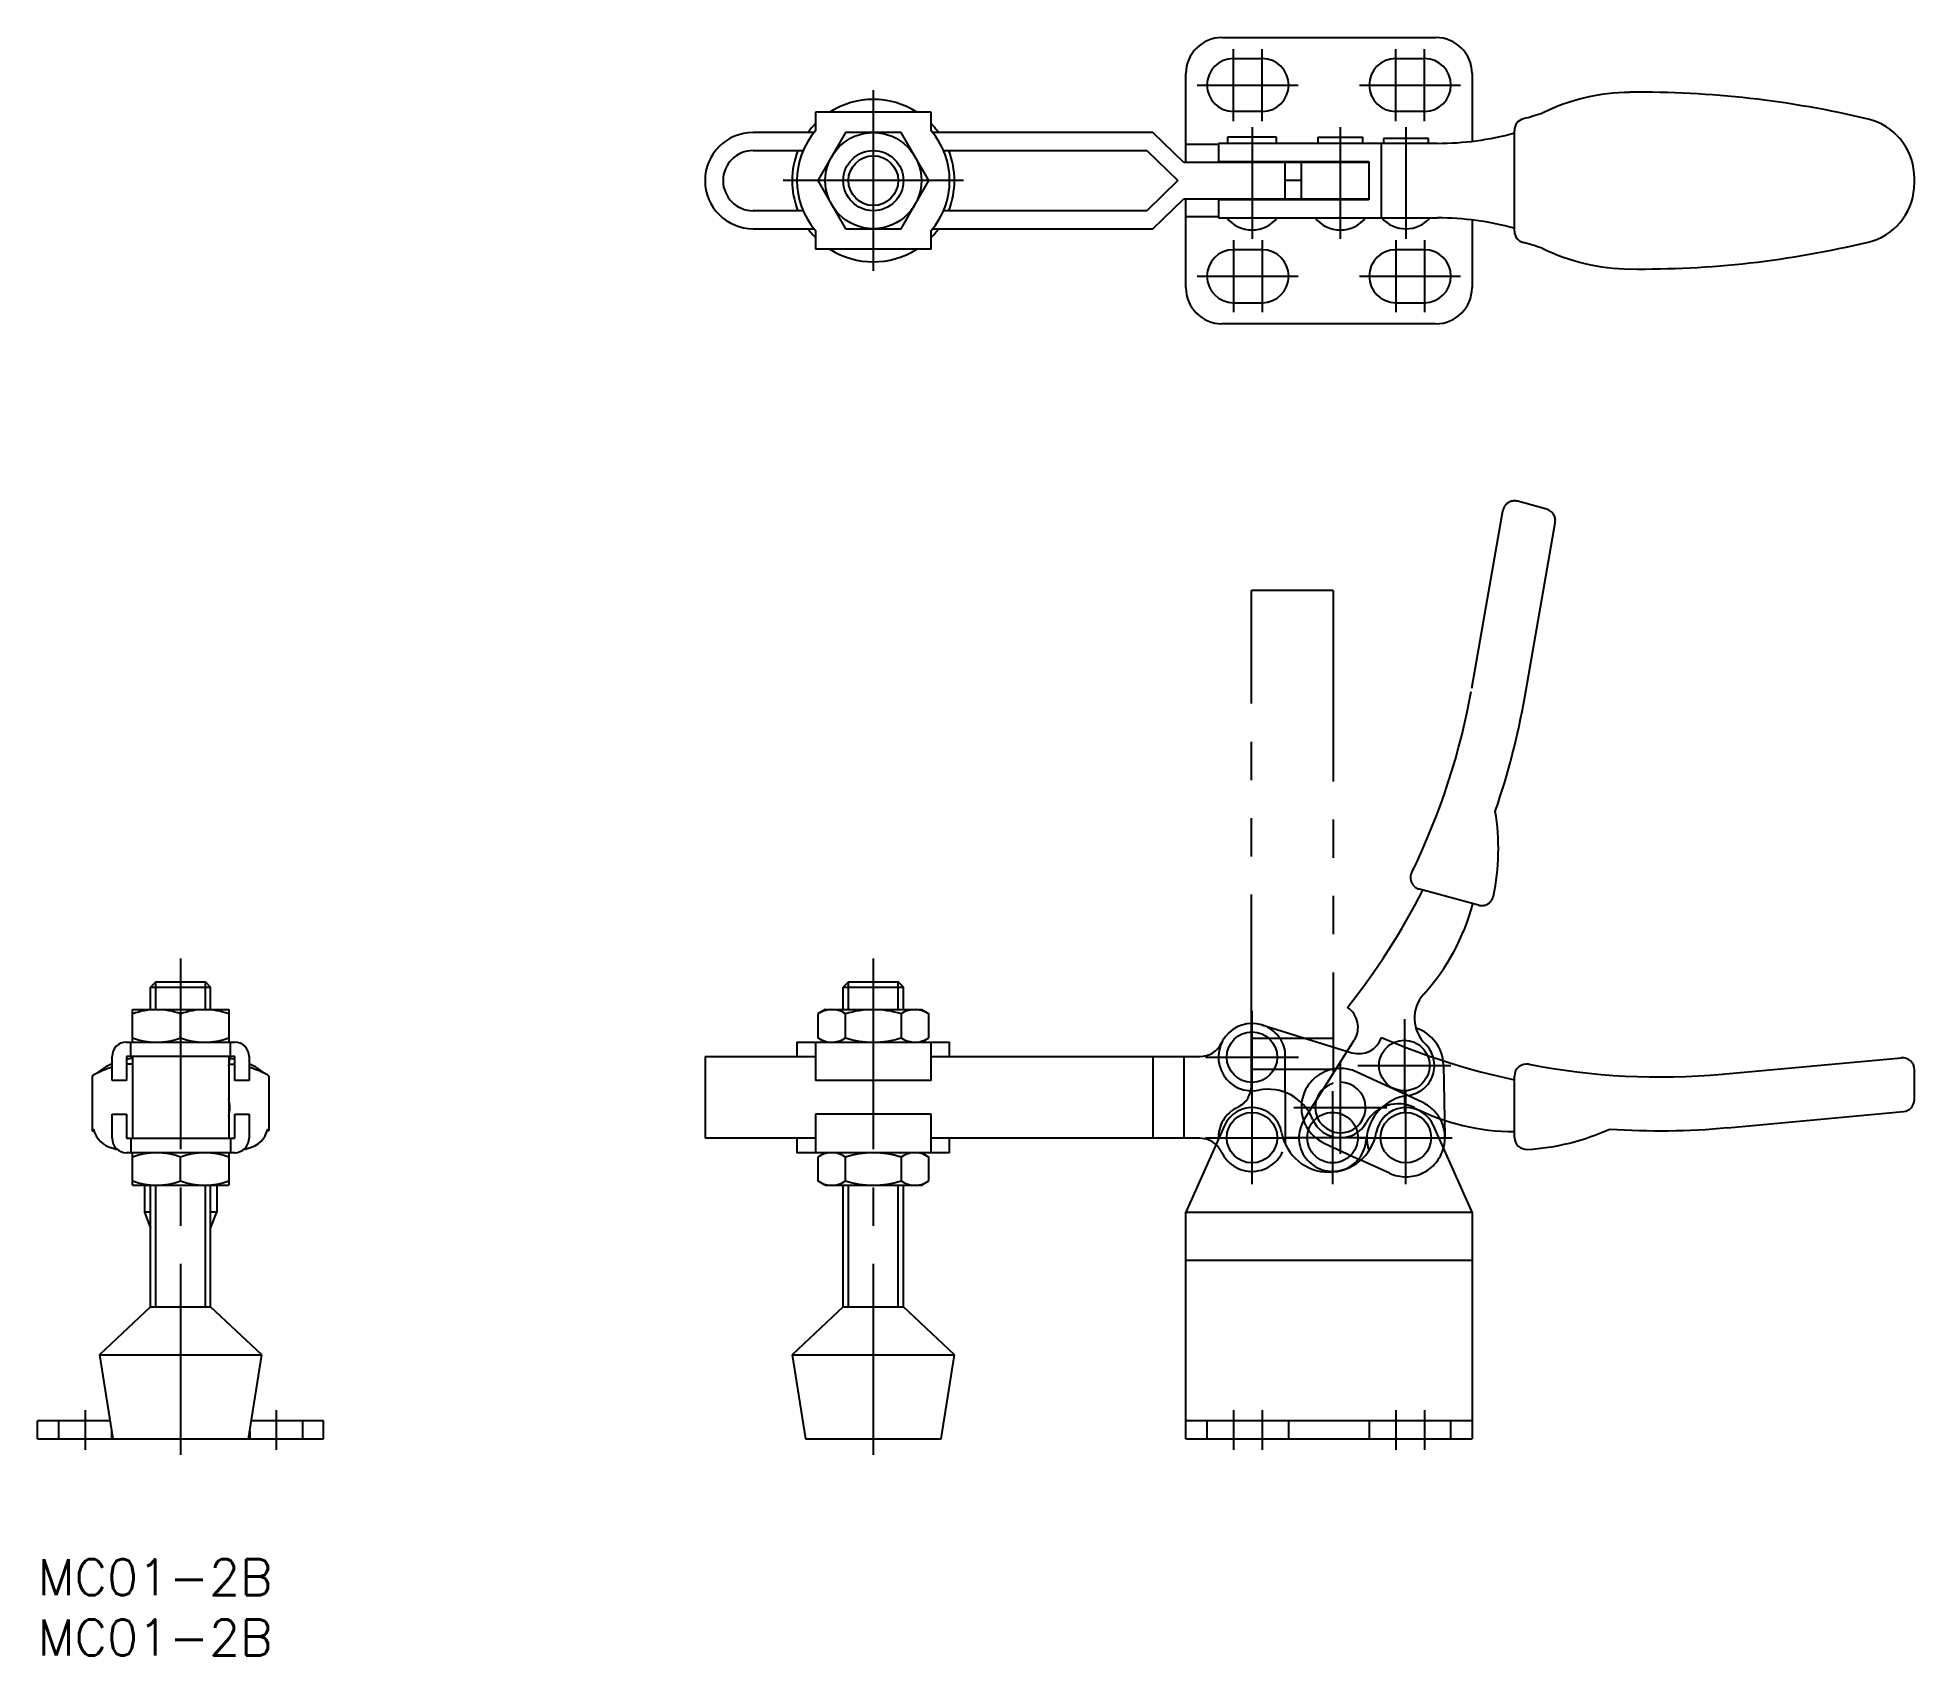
# Model space of a CAD drawing. Extents: x 0 to 156, y -8 to 127.
import ezdxf

# ---------------------------------------------------------------- set-up
doc = ezdxf.new("R2010")
doc.units = 0
doc.header["$LTSCALE"] = 0.5
for name, pattern in [('CENTER', [50.8, 31.75, -6.35, 6.35, -6.35]), ('DASHED', [19.05, 12.7, -6.35]), ('PHANTOM', [63.5, 31.75, -6.35, 6.35, -6.35, 6.35, -6.35])]:
    doc.linetypes.add(name, pattern=pattern)
for name, color, linetype in [('MSM_CENTER', 1, 'CENTER'), ('MSM_CONTINUOUS', 7, 'CONTINUOUS'), ('MSM_DASHED', 4, 'DASHED'), ('MSM_IMAGINARY', 6, 'PHANTOM'), ('MSM_NARROW', 5, 'CONTINUOUS'), ('MSM_PART_NUMBER', 7, 'CONTINUOUS')]:
    doc.layers.add(name, color=color, linetype=linetype)
doc.styles.get("Standard").update_dxf_attribs({"font": 'txt.shx', "height": 3, "bigfont": 'bigfont.shx'})

# ---------------------------------------------------------------- blocks, each defined once
blk = doc.blocks.new('*U39')
at = {"layer": 'MSM_PART_NUMBER'}
blk.add_text('MC01-2B', height=3, dxfattribs=at).set_placement((0, -3))
blk = doc.blocks.new('*U40')
at = {"layer": 'MSM_PART_NUMBER'}
blk.add_text('MC01-2B', height=3, dxfattribs=at).set_placement((0, -8))

msp = doc.modelspace()

# ---------------------------------------------------------------- linework, layer by layer
at = {"layer": 'MSM_CENTER'}
for p, q in [((99.47, 119.58), (99.47, 125.57)), ((101.87, 119.58), (101.87, 125.57)), ((112.97, 119.58), (112.97, 125.57)), ((115.37, 119.58), (115.37, 125.57)), ((69.52, 122.14), (69.52, 107.12)), ((96.47, 122.58), (104.87, 122.58)), ((109.97, 122.58), (118.37, 122.58)), ((101.02, 119.07), (101.02, 109.78)), ((108.37, 109.78), (108.37, 119.07)), ((113.82, 119.07), (113.82, 109.78)), ((77.03, 114.63), (62.01, 114.63)), ((99.47, 109.67), (99.47, 103.68)), ((101.87, 109.67), (101.87, 103.68)), ((112.97, 109.67), (112.97, 103.68)), ((115.37, 109.67), (115.37, 103.68)), ((96.47, 106.68), (104.87, 106.68)), ((109.97, 106.68), (118.37, 106.68)), ((11.9, 49.96), (11.9, 8.04)), ((69.52, 49.96), (69.52, 8.04)), ((101.02, 31.19), (101.02, 45.61)), ((97.16, 41.75), (104.88, 41.75)), ((108.37, 33.7), (108.37, 41.41)), ((104.51, 37.56), (112.23, 37.56)), ((113.82, 31.19), (113.82, 38.91)), ((97.16, 35.05), (104.88, 35.05)), ((109.96, 35.05), (117.68, 35.05)), ((3.95, 12.4), (3.95, 9.1)), ((19.85, 12.4), (19.85, 9.1)), ((99.47, 12.4), (99.47, 9.1)), ((101.87, 12.4), (101.87, 9.1)), ((112.97, 12.4), (112.97, 9.1)), ((115.37, 12.4), (115.37, 9.1))]:
    msp.add_line(p, q, dxfattribs=at)
at = {"layer": 'MSM_CONTINUOUS'}
for p, q in [((98.52, 126.53), (116.32, 126.53)), ((95.52, 116.13), (95.52, 123.53)), ((99.47, 124.78), (101.87, 124.78)), ((112.97, 124.78), (115.37, 124.78)), ((119.32, 123.53), (119.32, 117.9)), ((74.33, 120.33), (64.72, 120.33)), ((64.72, 120.33), (64.72, 118.78)), ((74.33, 118.78), (74.33, 120.33)), ((101.87, 120.38), (99.47, 120.38)), ((115.37, 120.38), (112.97, 120.38)), ((122.85, 110.44), (122.85, 118.81)), ((64.59, 118.63), (59.52, 118.63)), ((59.52, 117.13), (63.68, 117.13)), ((67.21, 118.63), (64.9, 114.63)), ((71.83, 118.63), (67.21, 118.63)), ((74.14, 114.63), (71.83, 118.63)), ((92.77, 118.63), (74.45, 118.63)), ((75.36, 117.13), (92.27, 117.13)), ((92.27, 117.13), (94.86, 114.63)), ((95.36, 116.13), (92.77, 118.63)), ((98.22, 117.63), (95.52, 117.63)), ((98.22, 117.73), (98.22, 116.23)), ((116.44, 117.73), (98.22, 117.73)), ((98.98, 118.23), (98.98, 117.73)), ((103.07, 118.23), (98.98, 118.23)), ((103.07, 117.73), (103.07, 118.23)), ((106.5, 118.23), (106.5, 117.73)), ((106.5, 118.23), (110.25, 118.23)), ((110.25, 117.73), (110.25, 118.23)), ((111.8, 111.53), (111.8, 117.73)), ((111.95, 118.13), (111.95, 117.73)), ((115.7, 118.13), (111.95, 118.13)), ((115.7, 117.73), (115.7, 118.13)), ((110.73, 116.13), (95.36, 116.13)), ((98.22, 116.23), (110.73, 116.23)), ((99.65, 116.23), (99.65, 116.13)), ((102.4, 116.13), (102.4, 116.23)), ((103.77, 113.13), (103.77, 116.13)), ((105.12, 116.13), (105.12, 113.13)), ((107, 116.23), (107, 116.13)), ((109.75, 116.13), (109.75, 116.23)), ((110.73, 116.23), (110.73, 113.03)), ((64.9, 114.63), (67.21, 110.63)), ((71.83, 110.63), (74.14, 114.63)), ((94.86, 114.63), (92.27, 112.13)), ((105.12, 114.63), (103.77, 114.63)), ((92.77, 110.63), (95.36, 113.13)), ((95.36, 113.13), (110.73, 113.13)), ((95.52, 105.73), (95.52, 113.13)), ((98.22, 113.03), (98.22, 111.53)), ((110.73, 113.03), (98.22, 113.03)), ((99.65, 113.13), (99.65, 113.03)), ((102.4, 113.03), (102.4, 113.13)), ((107, 113.13), (107, 113.03)), ((109.75, 113.03), (109.75, 113.13)), ((63.68, 112.13), (59.52, 112.13)), ((92.27, 112.13), (75.36, 112.13)), ((98.22, 111.63), (95.52, 111.63)), ((98.22, 111.53), (116.44, 111.53)), ((119.32, 111.36), (119.32, 105.73)), ((59.52, 110.63), (64.59, 110.63)), ((64.72, 110.48), (64.72, 108.93)), ((67.21, 110.63), (71.83, 110.63)), ((74.33, 108.93), (74.33, 110.48)), ((74.45, 110.63), (92.77, 110.63)), ((74.33, 108.93), (64.72, 108.93)), ((101.87, 108.88), (99.47, 108.88)), ((115.37, 108.88), (112.97, 108.88)), ((99.47, 104.48), (101.87, 104.48)), ((112.97, 104.48), (115.37, 104.48)), ((116.32, 102.73), (98.52, 102.73)), ((9.83, 48), (9.4, 47.57)), ((9.4, 47.57), (14.4, 47.57)), ((9.4, 45.7), (9.4, 47.57)), ((9.83, 48), (13.97, 48)), ((14.4, 47.57), (13.97, 48)), ((14.4, 45.7), (14.4, 47.57)), ((67.45, 48), (67.02, 47.57)), ((67.02, 47.57), (72.02, 47.57)), ((67.02, 45.7), (67.02, 47.57)), ((67.45, 48), (71.59, 48)), ((72.02, 47.57), (71.59, 48)), ((72.02, 45.7), (72.02, 47.57)), ((7.9, 45.7), (15.9, 45.7)), ((7.9, 43), (7.9, 45.7)), ((11.9, 43.36), (11.9, 45.34)), ((15.9, 45.7), (15.9, 43)), ((65.52, 45.7), (64.9, 45.34)), ((64.9, 45.34), (64.9, 43.36)), ((65.52, 45.7), (73.52, 45.7)), ((67.21, 43.36), (67.21, 45.34)), ((71.83, 45.34), (71.83, 43.36)), ((73.52, 45.7), (74.14, 45.34)), ((74.14, 43.36), (74.14, 45.34)), ((101.85, 44.43), (109.32, 42.12)), ((7.4, 43), (16.4, 43)), ((7.75, 41.8), (7.75, 43)), ((16.05, 41.8), (16.05, 43)), ((63.17, 43), (63.17, 41.8)), ((63.17, 43), (75.87, 43)), ((64.72, 43), (64.72, 39.8)), ((65.52, 43), (64.9, 43.36)), ((73.52, 43), (74.14, 43.36)), ((74.33, 39.8), (74.33, 43)), ((75.87, 41.8), (75.87, 43)), ((6.2, 39.8), (6.2, 41.8)), ((16.4, 41.8), (7.4, 41.8)), ((7.4, 41.8), (7.4, 39.8)), ((7.9, 41.17), (7.4, 41.17)), ((7.9, 41.8), (7.9, 35)), ((15.9, 41.8), (15.9, 35)), ((15.94, 41.17), (16.4, 41.17)), ((16.4, 39.8), (16.4, 41.8)), ((17.6, 41.8), (17.6, 39.8)), ((55.52, 41.8), (55.52, 35)), ((55.52, 41.8), (64.72, 41.8)), ((74.33, 41.8), (96.68, 41.8)), ((92.77, 41.8), (92.77, 35)), ((95.36, 41.8), (95.36, 35)), ((140.14, 40.34), (155.03, 41.7)), ((156.12, 38.22), (156.12, 40.7)), ((4.55, 40.13), (4.55, 35.65)), ((7.4, 39.8), (6.2, 39.8)), ((17.6, 39.8), (16.4, 39.8)), ((19.25, 40.13), (19.25, 35.65)), ((74.33, 39.8), (64.72, 39.8)), ((122.85, 35.08), (122.85, 40.17)), ((103.77, 38.82), (103.77, 34.55)), ((6.2, 35), (6.2, 37)), ((6.2, 37), (7.4, 37)), ((7.4, 37), (7.4, 35)), ((16.4, 35), (16.4, 37)), ((16.4, 37), (17.6, 37)), ((17.6, 37), (17.6, 35)), ((74.33, 37), (64.72, 37)), ((64.72, 37), (64.72, 33.8)), ((74.33, 33.8), (74.33, 37)), ((98.74, 36.07), (95.52, 28.85)), ((119.32, 28.85), (116.11, 36.07)), ((140.56, 35.88), (155.21, 37.22)), ((4.57, 35.63), (4.69, 35.63)), ((7.4, 35), (16.4, 35)), ((7.75, 35), (7.75, 33.8)), ((16.05, 35), (16.05, 33.8)), ((19.23, 35.63), (19.11, 35.63)), ((64.72, 35), (55.52, 35)), ((63.17, 35), (63.17, 33.8)), ((96.68, 35), (74.33, 35)), ((75.87, 33.8), (75.87, 35)), ((107.01, 34.6), (110.08, 33.19)), ((16.4, 33.8), (7.4, 33.8)), ((7.9, 31.1), (7.9, 33.8)), ((11.9, 31.46), (11.9, 33.44)), ((15.9, 33.8), (15.9, 31.1)), ((75.87, 33.8), (63.17, 33.8)), ((65.52, 33.8), (64.9, 33.44)), ((64.9, 33.44), (64.9, 31.46)), ((67.21, 31.46), (67.21, 33.44)), ((71.83, 33.44), (71.83, 31.46)), ((73.52, 33.8), (74.14, 33.44)), ((74.14, 31.46), (74.14, 33.44)), ((65.52, 31.1), (64.9, 31.46)), ((73.52, 31.1), (74.14, 31.46)), ((7.9, 31.1), (15.9, 31.1)), ((8.9, 31.1), (8.9, 28.85)), ((9.4, 21), (9.4, 31.1)), ((14.4, 21), (14.4, 31.1)), ((14.9, 31.1), (14.9, 28.85)), ((65.52, 31.1), (73.52, 31.1)), ((67.02, 21), (67.02, 31.1)), ((72.02, 21), (72.02, 31.1)), ((9.4, 28.85), (8.9, 28.85)), ((8.9, 28.85), (9.4, 27.52)), ((14.9, 28.85), (14.4, 28.85)), ((14.4, 27.52), (14.9, 28.85)), ((95.52, 10), (95.52, 28.85)), ((95.52, 28.85), (119.32, 28.85)), ((119.32, 28.85), (119.32, 10)), ((119.32, 24.85), (95.52, 24.85)), ((9.4, 21), (5.15, 17)), ((9.4, 21), (14.4, 21)), ((18.65, 17), (14.4, 21)), ((67.02, 21), (62.77, 17)), ((67.02, 21), (72.02, 21)), ((76.27, 17), (72.02, 21)), ((5.15, 17), (6.25, 10)), ((5.15, 17), (18.65, 17)), ((17.55, 10), (18.65, 17)), ((62.77, 17), (63.87, 10)), ((62.77, 17), (76.27, 17)), ((75.17, 10), (76.27, 17)), ((0, 10), (0, 11.5)), ((6.01, 11.5), (0, 11.5)), ((23.8, 11.5), (17.79, 11.5)), ((23.8, 10), (23.8, 11.5)), ((119.32, 11.5), (95.52, 11.5)), ((0, 10), (23.8, 10)), ((63.87, 10), (75.17, 10)), ((95.52, 10), (119.32, 10))]:
    msp.add_line(p, q, dxfattribs=at)
for centre, radius in [((69.52, 114.63), 4), ((69.52, 114.63), 2.5), ((101.02, 41.75), 2.1), ((101.02, 35.05), 2.1), ((113.82, 35.05), 2.1)]:
    msp.add_circle(centre, radius, dxfattribs=at)
for centre, radius, start, end in [((98.52, 123.53), 3, 90, 180), ((116.32, 123.53), 3, 0, 90), ((99.47, 122.58), 2.2, 90, 270), ((101.87, 122.58), 2.2, 270, 90), ((112.97, 122.58), 2.2, 90, 270), ((115.37, 122.58), 2.2, 270, 90), ((132.65, 104.87), 17.1, 90.6403, 115.9767), ((133.35, 40.88), 81.1, 76.5033, 90.6295), ((69.52, 114.63), 6.75, 57.6125, 122.3875), ((116.28, 147.33), 28.5, 284.8688, 288.1545), ((69.52, 114.63), 6.35, 139.1907, 220.8093), ((69.52, 114.63), 6.75, 135.4008, 143.6588), ((69.52, 114.63), 6.75, 36.3412, 44.5992), ((69.52, 114.63), 6.35, 319.1907, 40.8093), ((123.85, 118.81), 1, 104.8688, 180), ((151.11, 114.87), 5, 4.1893, 76.5033), ((59.52, 114.63), 4, 90, 270), ((59.52, 114.63), 2.5, 90, 270), ((69.52, 114.63), 6.75, 158.2615, 201.7385), ((69.52, 114.63), 6.75, 338.2615, 21.7385), ((116.44, 142), 24.27, 270, 285.3142), ((151.11, 114.38), 5, 283.4967, 355.8107), ((147.72, 114.63), 8.4, 355.8107, 4.1893), ((101.02, 113.23), 2.7, 219.0228, 320.9772), ((108.37, 113.23), 2.7, 219.0228, 320.9772), ((113.82, 113.33), 2.7, 221.8103, 318.0721), ((116.44, 87.26), 24.27, 74.6858, 90), ((69.52, 114.63), 6.75, 216.3412, 224.5992), ((69.52, 114.63), 6.75, 315.4008, 323.6588), ((123.85, 110.44), 1, 180, 255.1312), ((116.28, 81.93), 28.5, 71.8455, 75.1312), ((133.35, 188.38), 81.1, 269.3705, 283.4967), ((69.52, 114.63), 6.75, 237.6125, 302.3875), ((99.47, 106.68), 2.2, 90, 270), ((101.87, 106.68), 2.2, 270, 90), ((112.97, 106.68), 2.2, 90, 270), ((115.37, 106.68), 2.2, 270, 90), ((132.65, 124.38), 17.1, 244.0233, 269.3597), ((98.52, 105.73), 3, 180, 270), ((116.32, 105.73), 3, 270, 0), ((9.9, 39.92), 5.78, 69.7438, 110.2562), ((13.9, 39.92), 5.78, 69.7438, 110.2562), ((66.06, 43.66), 2.04, 55.6158, 115.6158), ((69.52, 38.06), 7.64, 72.412, 107.588), ((72.99, 43.66), 2.04, 64.3842, 124.3842), ((101.02, 41.75), 2.8, 72.8504, 281.3173), ((7.4, 41.8), 1.2, 90, 180), ((9.9, 48.78), 5.78, 249.7438, 290.2562), ((13.9, 48.78), 5.78, 249.7438, 290.2562), ((16.4, 41.8), 1.2, 0, 90), ((66.06, 45.04), 2.04, 244.3842, 304.3842), ((69.52, 50.64), 7.64, 252.412, 287.588), ((72.99, 45.04), 2.04, 235.6158, 295.6158), ((96.68, 43.8), 2, 270, 334.7174), ((109.91, 44.03), 2, 252.8504, 340.9414), ((134.96, 97.13), 58.53, 246.6911, 258.0591), ((8.4, 36.19), 5.47, 113.681, 130.0776), ((10.78, 27.83), 13.87, 109.2947, 115.2092), ((8.4, 36.19), 5.47, 95.2234, 100.4964), ((13.3, 41.75), 2.7, 344.3575, 1.0611), ((15.4, 36.19), 5.47, 79.5036, 83.7693), ((15.4, 36.19), 5.47, 49.9224, 66.319), ((13.02, 27.83), 13.87, 64.7908, 70.7053), ((123.85, 40.17), 1, 78.9672, 180), ((134.96, 97.13), 57.03, 258.9672, 275.2162), ((155.12, 40.7), 1, 0, 95.22), ((4.62, 40.13), 0.07, 136.2053, 180), ((5.18, 39.59), 0.847, 111.1131, 136.2053), ((18.62, 39.59), 0.847, 43.7947, 68.8869), ((19.18, 40.13), 0.07, 0, 43.7947), ((102.36, 35.08), 4, 22.3358, 101.3173), ((108.37, 37.56), 2.1, 106.5661, 90), ((13.3, 37.56), 2.7, 344.3575, 15.6425), ((101.02, 35.05), 2.5, 10.0633, 155.9802), ((108.37, 37.56), 3.25, 173.0116, 245.32), ((113.17, 34.87), 3, 63.1918, 150.7803), ((113.82, 35.05), 2.5, 24.0198, 169.9367), ((122.85, 54.03), 18.47, 243.1918, 270), ((155.12, 38.22), 1, 275.22, 0), ((108.37, 37.55), 2.5, 202.3358, 330.7803), ((113.82, 35.05), 3.25, 344.3047, 29.0407), ((4.64, 35.65), 0.0868, 147.1045, 178.292), ((4.57, 35.65), 0.02, 180, 270), ((4.78, 35.53), 0.268, 117.2233, 142.3297), ((6.66, 36.2), 2.05, 192.1084, 259.6933), ((7.4, 35), 1.2, 180, 270), ((16.4, 35), 1.2, 270, 0), ((17.14, 36.2), 2.05, 280.3067, 347.8916), ((19.02, 35.53), 0.268, 37.6703, 62.7767), ((19.23, 35.65), 0.02, 270, 0), ((19.16, 35.65), 0.0868, 1.708, 32.8955), ((96.68, 33), 2, 47.6218, 90), ((107.42, 36.19), 4, 190.0633, 349.9367), ((123.85, 35.08), 1, 180, 273.1706), ((122.85, 53.13), 19.08, 273.1706, 294.5297), ((134.96, 97.13), 61.5, 266.0991, 275.2238), ((7.2, 36.62), 2.6, 249.4866, 257.0955), ((9.9, 28.02), 5.78, 69.7438, 110.2562), ((13.9, 28.02), 5.78, 69.7438, 110.2562), ((16.6, 36.62), 2.6, 282.9045, 290.5134), ((66.06, 31.76), 2.04, 55.6158, 115.6158), ((69.52, 26.16), 7.64, 72.412, 107.588), ((72.99, 31.76), 2.04, 64.3842, 124.3842), ((9.9, 36.88), 5.78, 249.7438, 290.2562), ((13.9, 36.88), 5.78, 249.7438, 290.2562), ((66.06, 33.14), 2.04, 244.3842, 304.3842), ((69.52, 38.74), 7.64, 252.412, 287.588), ((72.99, 33.14), 2.04, 235.6158, 295.6158)]:
    msp.add_arc(centre, radius, start, end, dxfattribs=at)
at = {"layer": 'MSM_DASHED'}
for p, q in [((103.77, 38.82), (103.77, 42.28)), ((115.18, 38), (109.73, 40.51)), ((103.77, 34.55), (103.77, 34.52)), ((112.46, 32.1), (110.08, 33.19)), ((1.75, 11.5), (1.75, 10)), ((22.05, 11.5), (22.05, 10)), ((97.27, 11.5), (97.27, 10)), ((104.07, 10), (104.07, 11.5)), ((110.77, 11.5), (110.77, 10)), ((117.57, 10), (117.57, 11.5)), ((6.15, 10.64), (6.15, 10)), ((17.65, 10.64), (17.65, 10))]:
    msp.add_line(p, q, dxfattribs=at)
for centre, radius, start, end in [((101.02, 41.75), 2.8, 10.8441, 72.8504), ((108.37, 37.56), 3.25, 65.32, 173.0116), ((113.82, 35.05), 3.25, 29.0405, 65.32), ((96.68, 33), 2, 25.2826, 47.6218), ((101.02, 35.05), 2.8, 205.2826, 349.1559), ((113.82, 35.05), 3.25, 245.32, 344.3047)]:
    msp.add_arc(centre, radius, start, end, dxfattribs=at)
at = {"layer": 'MSM_IMAGINARY'}
for p, q in [((125.51, 87.32), (123.12, 87.97)), ((119.3, 72.44), (121.87, 87.17)), ((123.7, 71.68), (126.24, 86.18)), ((107.77, 80.55), (100.97, 80.55)), ((100.97, 39.39), (100.97, 80.55)), ((107.77, 80.55), (107.77, 40.37)), ((119.86, 54.38), (114.94, 55.71)), ((113.69, 44.91), (113.69, 37.19)), ((107.77, 43.3), (100.97, 43.3)), ((105.35, 36.55), (109.53, 43.16)), ((107.77, 40.71), (100.97, 40.71)), ((109.83, 41.05), (117.55, 41.05)), ((116.94, 41.12), (117.07, 35.12)), ((107.72, 38.91), (107.72, 31.19)), ((110.57, 35.05), (103.86, 35.05)), ((110.57, 35.28), (110.57, 34.98))]:
    msp.add_line(p, q, dxfattribs=at)
for centre in [(113.69, 41.05), (107.72, 35.05)]:
    msp.add_circle(centre, 2.1, dxfattribs=at)
for centre, radius, start, end in [((122.86, 87), 1, 74.8702, 170.0902), ((125.25, 86.35), 1, 350.0902, 74.8702), ((63.12, 82.26), 57.03, 333.8375, 350.0864), ((63.12, 82.26), 61.5, 340.9694, 350.0941), ((102.43, 59.09), 19.08, 348.0409, 9.3999), ((115.2, 56.68), 1, 153.8375, 254.8702), ((63.12, 82.27), 58.53, 321.5613, 332.9294), ((120.12, 55.35), 1, 254.8702, 348.0409), ((101.57, 59.33), 18.47, 318.062, 344.8702), ((117.54, 44.98), 3, 138.062, 225.6506), ((107.84, 44.23), 2, 327.7206, 55.8117), ((113.69, 41.05), 3.25, 1.2683, 72.7577), ((113.69, 41.05), 2.5, 277.206, 45.6506), ((98.97, 39.39), 2, 295.2826, 0), ((101.02, 35.05), 2.8, 115.2826, 182.7457), ((114.51, 34.6), 4, 97.206, 176.1875), ((107.72, 35.05), 2.8, 147.7206, 356.1875), ((113.82, 35.05), 3.25, 181.2683, 199.3265)]:
    msp.add_arc(centre, radius, start, end, dxfattribs=at)
at = {"layer": 'MSM_NARROW'}
for p, q in [((9.83, 45.7), (9.83, 48)), ((13.97, 45.7), (13.97, 48)), ((67.45, 45.7), (67.45, 48)), ((71.59, 45.7), (71.59, 48)), ((9.83, 21), (9.83, 31.1)), ((13.97, 21), (13.97, 31.1)), ((67.45, 21), (67.45, 31.1)), ((71.59, 21), (71.59, 31.1))]:
    msp.add_line(p, q, dxfattribs=at)
msp.add_circle((69.52, 114.63), 2.07, dxfattribs=at)

# ---------------------------------------------------------------- block references
at = {"layer": 'MSM_CONTINUOUS'}
for name in ['*U39', '*U40']:
    msp.add_blockref(name, (0, 0), dxfattribs=at)

doc.saveas('drawing.dxf')
